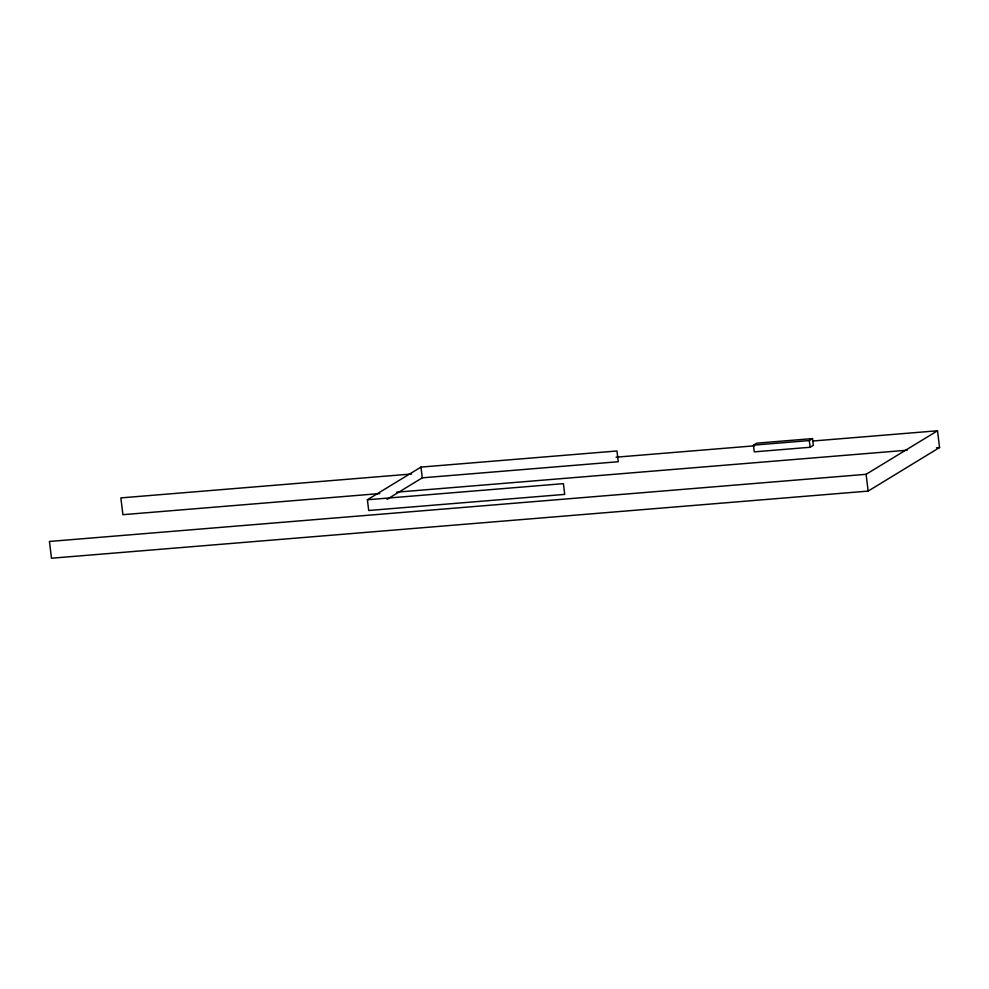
<?xml version="1.0" encoding="UTF-8"?>
<svg xmlns="http://www.w3.org/2000/svg" width="989" height="989" viewBox="0 0 989 989"><rect width="100%" height="100%" fill="white"/><g stroke="black" fill="none" stroke-linecap="round" stroke-linejoin="round"><path stroke-width="1.48" d="M367.401 499.754L563.409 483.646L564.707 494.389L368.712 510.497L367.401 499.754L420.968 467.092L616.963 450.984L618.261 461.727L422.266 477.835L386.996 499.346M753.457 445.149L756.672 443.183L812.525 438.597L813.341 445.31L810.127 447.263L754.273 451.862L753.457 445.149L809.311 440.562L812.525 438.597M866.104 474.312L937.523 430.771L939.55 447.547L868.144 491.1L51.477 558.229L49.45 541.453L866.104 474.312L868.144 491.1M411.535 474.003L120.856 497.9L122.896 514.688L379.727 493.573M616.085 457.19L754.496 445.816M812.946 441.007L937.523 430.771M396.651 492.176L907.247 450.205M936.472 447.807L939.55 447.547M809.311 440.562L810.127 447.263M420.968 467.092L422.266 477.835"/></g></svg>
